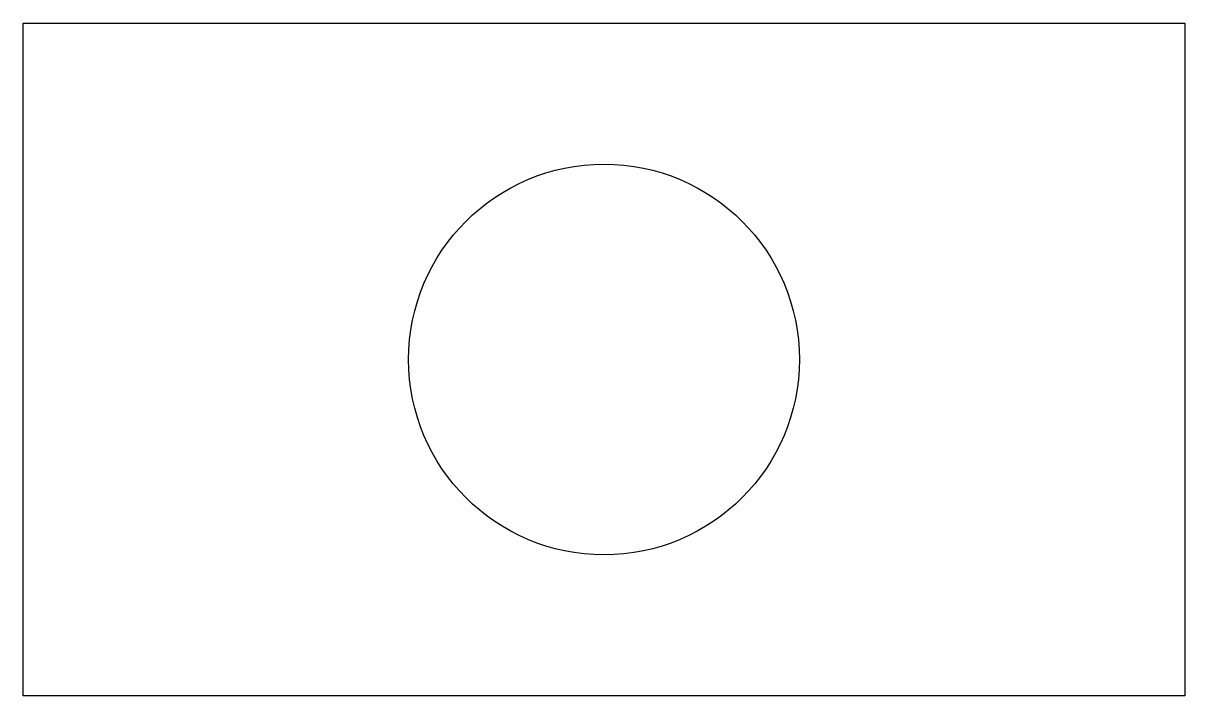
# Model space of a CAD drawing. Header units: inches. Extents: x 5.26 to 12.69, y 0 to 4.3.
import ezdxf

# ---------------------------------------------------------------- set-up
doc = ezdxf.new("R2010")
doc.units = ezdxf.units.IN
doc.layers.get('0').update_dxf_attribs({"linetype": 'CONTINUOUS'})

msp = doc.modelspace()

# ---------------------------------------------------------------- linework, layer by layer
msp.add_lwpolyline([(5.2571, 4.3031), (12.6872, 4.3031), (12.6872, 0), (5.2571, 0)], close=True)
msp.add_circle((8.9721, 2.1516), 1.25)

doc.saveas('drawing.dxf')
